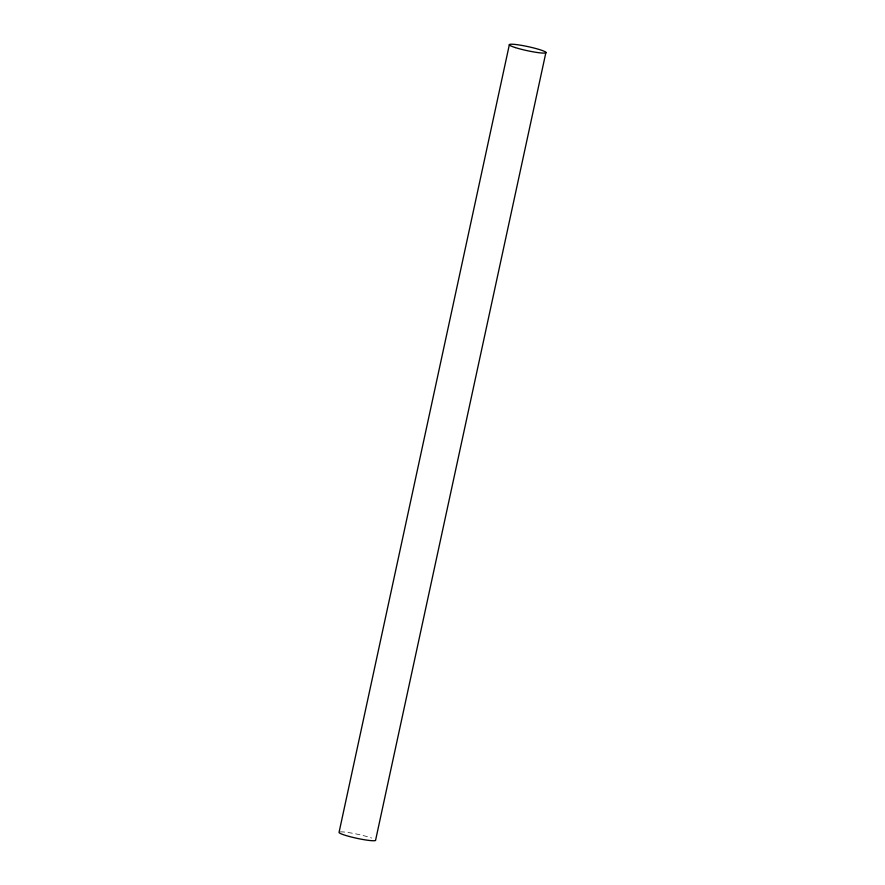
<?xml version="1.0" encoding="UTF-8"?>
<svg xmlns="http://www.w3.org/2000/svg" width="885" height="885" viewBox="0 0 885 885"><rect width="100%" height="100%" fill="white"/><g stroke="black" fill="none" stroke-linecap="round" stroke-linejoin="round"><path stroke-width="0.66" stroke-dasharray="4.42 3.32" d="M340.271 831.9A18.74 2.058 12.2 0 1 371.634 838.04"/><path stroke-width="1.33" d="M509.373 44.604L339.077 832.254A18.74 2.058 12.2 0 0 357.44 838.427A18.74 2.058 12.2 0 0 375.627 840.042L545.923 52.392M515.247 47.558A18.74 2.058 12.2 0 0 545.536 52.934A18.74 2.058 12.2 0 0 522.172 45.478A18.74 2.058 12.2 0 0 515.247 47.558"/></g></svg>
